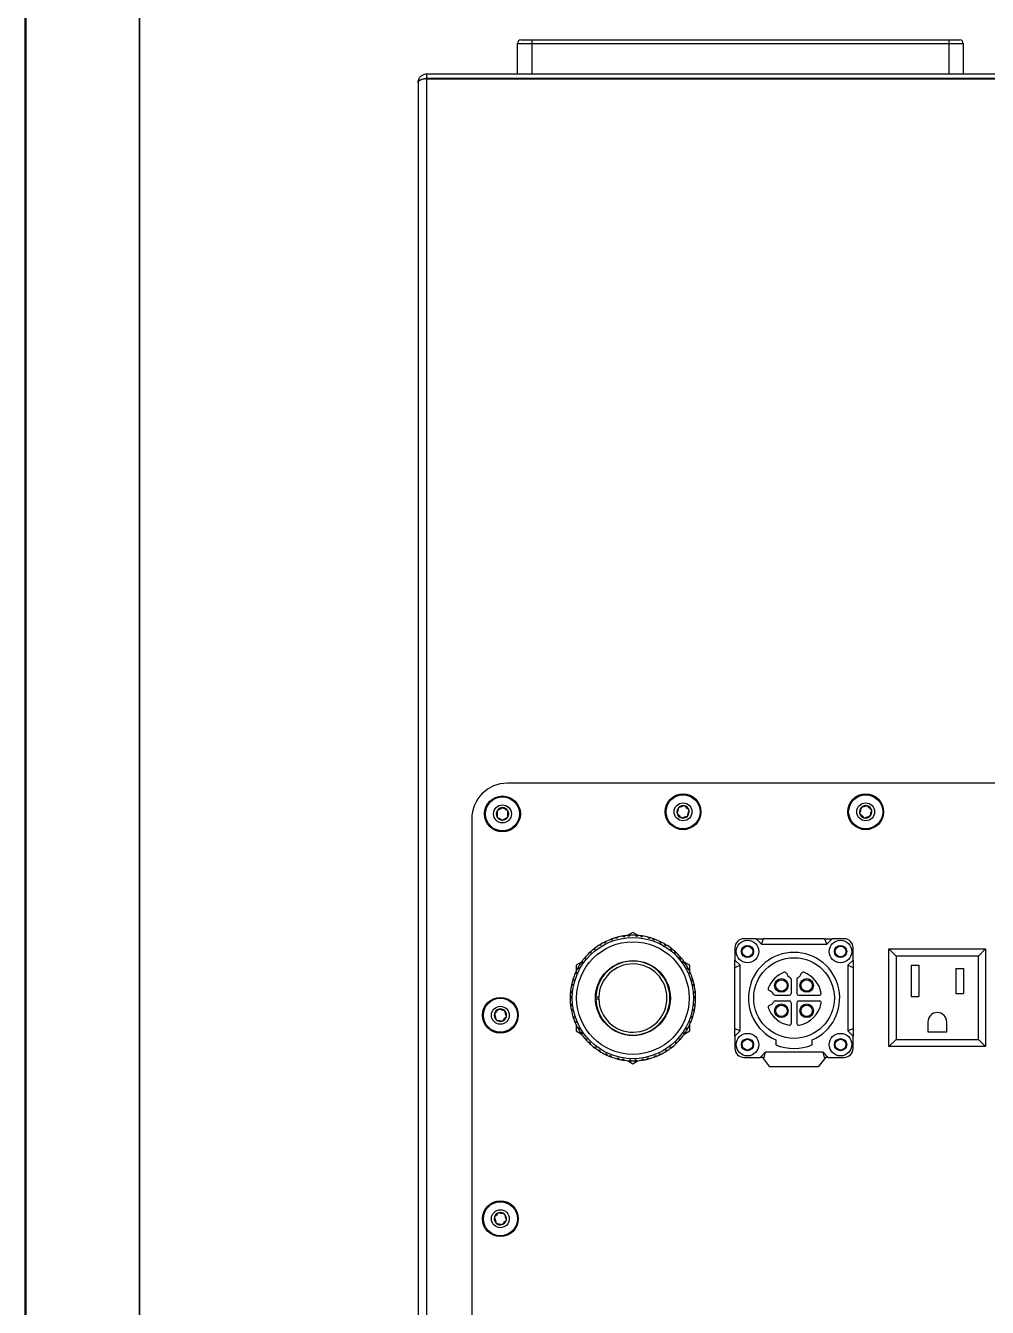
# Model space of a CAD drawing. Header units: millimetres. Extents: x 0 to 279, y 0 to 216.
# Drawn here: x 0 to 53.7, y 71.6 to 143.1 of the extents above; entities that cross this region are included whole.
import ezdxf

# ---------------------------------------------------------------- set-up
doc = ezdxf.new("R2010")
doc.units = ezdxf.units.MM
doc.layers.add('PAGE_BORDER', color=7, linetype='Continuous')

msp = doc.modelspace()

# ---------------------------------------------------------------- linework, layer by layer
at = {"color": 7, "linetype": 'Continuous', "lineweight": 50}
msp.add_line((0, 0), (0, 215.9), dxfattribs=at)
at = {"color": 7, "linetype": 'Continuous', "lineweight": 25}
for p, q in [((27.462, 142.138), (28.262, 142.138)), ((27.462, 140.438), (27.462, 142.138)), ((28.262, 142.338), (28.262, 142.138)), ((28.262, 142.338), (51.562, 142.338)), ((28.262, 142.138), (51.562, 142.138)), ((28.262, 142.138), (28.262, 140.438)), ((51.562, 142.338), (51.562, 142.138)), ((51.562, 142.138), (52.362, 142.138)), ((51.562, 142.138), (51.562, 140.438)), ((52.362, 142.138), (52.362, 140.438)), ((22.405, 140.205), (22.405, 140.438)), ((22.405, 140.438), (71.996, 140.438)), ((21.912, 139.946), (21.912, 39.331)), ((22.405, 140.205), (71.996, 140.205)), ((22.405, 39.108), (22.405, 140.169)), ((22.405, 140.169), (71.996, 140.169)), ((66.912, 100.838), (26.912, 100.838)), ((24.912, 98.838), (24.912, 42.838)), ((33.912, 92.504), (33.61, 92.33)), ((33.671, 92.284), (33.65, 92.334)), ((33.747, 92.289), (33.726, 92.339)), ((34.213, 92.33), (33.912, 92.504)), ((34.076, 92.289), (34.098, 92.339)), ((34.153, 92.284), (34.174, 92.334)), ((32.076, 91.764), (32.065, 91.817)), ((32.141, 91.804), (32.13, 91.857)), ((32.332, 91.91), (32.293, 91.947)), ((32.4, 91.944), (32.361, 91.982)), ((32.702, 92.074), (32.702, 92.128)), ((32.774, 92.1), (32.774, 92.154)), ((32.982, 92.165), (32.952, 92.209)), ((33.056, 92.185), (33.025, 92.23)), ((33.378, 92.251), (33.389, 92.304)), ((33.454, 92.262), (33.465, 92.315)), ((34.37, 92.262), (34.359, 92.315)), ((34.445, 92.251), (34.434, 92.304)), ((34.768, 92.185), (34.799, 92.23)), ((34.841, 92.165), (34.872, 92.209)), ((35.05, 92.1), (35.05, 92.154)), ((35.121, 92.074), (35.121, 92.128)), ((35.424, 91.944), (35.463, 91.982)), ((35.492, 91.91), (35.531, 91.947)), ((35.683, 91.804), (35.694, 91.857)), ((35.748, 91.764), (35.759, 91.817)), ((39.612, 91.648), (39.612, 90.963)), ((40.788, 92.148), (40.112, 92.148)), ((41.088, 91.848), (40.788, 92.148)), ((40.788, 92.148), (41.212, 92.148)), ((41.088, 91.848), (41.212, 92.148)), ((41.088, 91.848), (44.736, 91.848)), ((44.612, 92.148), (41.212, 92.148)), ((44.612, 92.148), (44.736, 91.848)), ((44.612, 92.148), (45.036, 92.148)), ((45.036, 92.148), (44.736, 91.848)), ((45.712, 92.148), (45.036, 92.148)), ((46.212, 90.963), (46.212, 91.648)), ((31.115, 90.865), (31.084, 90.91)), ((31.248, 91.038), (31.198, 91.057)), ((31.298, 91.096), (31.247, 91.115)), ((31.524, 91.335), (31.503, 91.385)), ((31.58, 91.387), (31.559, 91.436)), ((31.746, 91.529), (31.7, 91.558)), ((31.806, 91.576), (31.76, 91.605)), ((36.018, 91.576), (36.064, 91.605)), ((36.078, 91.529), (36.124, 91.558)), ((36.244, 91.387), (36.265, 91.436)), ((36.299, 91.335), (36.321, 91.385)), ((36.526, 91.096), (36.577, 91.115)), ((36.575, 91.038), (36.626, 91.057)), ((36.709, 90.865), (36.74, 90.91)), ((39.612, 90.963), (39.902, 90.673)), ((39.612, 90.552), (39.612, 90.963)), ((45.922, 90.673), (46.212, 90.963)), ((46.212, 90.963), (46.212, 90.552)), ((48.212, 91.578), (53.612, 91.578)), ((48.212, 91.578), (48.612, 91.178)), ((48.212, 86.128), (48.212, 91.578)), ((53.212, 91.178), (48.612, 91.178)), ((48.612, 91.178), (48.612, 86.528)), ((53.612, 91.578), (53.212, 91.178)), ((53.212, 86.528), (53.212, 91.178)), ((53.612, 91.578), (53.612, 86.128)), ((30.733, 90.191), (30.694, 90.228)), ((30.764, 90.261), (30.725, 90.298)), ((31.042, 90.848), (30.737, 90.671)), ((30.737, 90.671), (30.737, 90.323)), ((30.86, 90.457), (30.807, 90.465)), ((30.897, 90.524), (30.843, 90.532)), ((31.071, 90.803), (31.04, 90.848)), ((36.753, 90.803), (36.784, 90.848)), ((37.087, 90.671), (36.781, 90.848)), ((36.927, 90.524), (36.981, 90.532)), ((36.964, 90.457), (37.017, 90.465)), ((37.06, 90.261), (37.099, 90.298)), ((37.087, 90.323), (37.087, 90.671)), ((37.09, 90.191), (37.13, 90.228)), ((39.612, 90.552), (39.902, 90.673)), ((39.612, 87.124), (39.612, 90.552)), ((39.902, 87.004), (39.902, 90.673)), ((45.922, 90.673), (45.922, 87.004)), ((45.922, 90.673), (46.212, 90.552)), ((46.212, 90.552), (46.212, 87.124)), ((49.455, 90.668), (49.875, 90.668)), ((49.455, 90.668), (49.455, 88.928)), ((49.875, 90.668), (49.875, 88.928)), ((51.949, 90.498), (52.369, 90.498)), ((51.949, 90.498), (51.949, 89.098)), ((52.369, 90.498), (52.369, 89.098)), ((30.526, 89.523), (30.48, 89.552)), ((30.542, 89.598), (30.496, 89.627)), ((30.597, 89.809), (30.543, 89.807)), ((30.619, 89.882), (30.565, 89.88)), ((37.205, 89.882), (37.259, 89.88)), ((37.227, 89.809), (37.281, 89.807)), ((37.282, 89.598), (37.327, 89.627)), ((37.298, 89.523), (37.344, 89.552)), ((42.752, 89.894), (42.752, 89.098)), ((43.072, 89.894), (43.072, 89.098)), ((30.457, 88.828), (30.407, 88.847)), ((30.458, 88.904), (30.408, 88.923)), ((30.469, 89.122), (30.417, 89.109)), ((30.476, 89.198), (30.424, 89.185)), ((32.008, 88.889), (31.845, 88.889)), ((31.845, 88.788), (32.008, 88.788)), ((37.347, 89.198), (37.4, 89.185)), ((37.355, 89.122), (37.407, 89.109)), ((37.366, 88.904), (37.416, 88.923)), ((37.366, 88.828), (37.417, 88.847)), ((41.856, 88.998), (42.652, 88.998)), ((43.172, 88.998), (44.328, 88.998)), ((49.455, 88.928), (49.875, 88.928)), ((51.949, 89.098), (52.369, 89.098)), ((30.474, 88.499), (30.425, 88.475)), ((30.482, 88.423), (30.434, 88.4)), ((30.515, 88.208), (30.462, 88.216)), ((30.53, 88.133), (30.477, 88.141)), ((37.293, 88.133), (37.347, 88.141)), ((37.308, 88.208), (37.361, 88.216)), ((37.341, 88.423), (37.389, 88.4)), ((37.35, 88.499), (37.398, 88.475)), ((41.856, 88.678), (42.652, 88.678)), ((42.752, 88.578), (42.752, 87.422)), ((43.072, 88.578), (43.072, 87.422)), ((43.172, 88.678), (44.328, 88.678)), ((30.613, 87.814), (30.57, 87.781)), ((30.636, 87.741), (30.594, 87.709)), ((30.712, 87.537), (30.658, 87.534)), ((30.742, 87.466), (30.687, 87.464)), ((30.737, 87.358), (30.737, 87.005)), ((37.082, 87.466), (37.136, 87.464)), ((37.087, 87.005), (37.087, 87.358)), ((37.112, 87.537), (37.165, 87.534)), ((37.187, 87.741), (37.23, 87.709)), ((37.211, 87.814), (37.254, 87.781)), ((50.382, 87.498), (50.382, 86.948)), ((51.442, 86.948), (51.442, 87.498)), ((30.737, 87.005), (31.043, 86.829)), ((30.886, 87.171), (30.851, 87.13)), ((30.924, 87.105), (30.889, 87.064)), ((31.039, 86.919), (30.987, 86.906)), ((31.083, 86.856), (31.03, 86.843)), ((36.741, 86.856), (36.794, 86.843)), ((36.781, 86.829), (37.087, 87.005)), ((36.784, 86.919), (36.836, 86.906)), ((36.9, 87.105), (36.935, 87.064)), ((36.937, 87.171), (36.973, 87.13)), ((39.902, 87.004), (39.612, 87.124)), ((39.612, 86.714), (39.612, 87.124)), ((39.902, 87.004), (39.612, 86.714)), ((39.612, 86.714), (39.612, 86.028)), ((46.212, 87.124), (45.922, 87.004)), ((46.212, 86.714), (45.922, 87.004)), ((46.212, 87.124), (46.212, 86.714)), ((46.212, 86.028), (46.212, 86.714)), ((50.382, 86.948), (51.442, 86.948)), ((31.284, 86.596), (31.258, 86.549)), ((31.334, 86.539), (31.308, 86.492)), ((31.485, 86.38), (31.436, 86.357)), ((31.539, 86.327), (31.491, 86.304)), ((31.789, 86.113), (31.773, 86.061)), ((31.85, 86.067), (31.834, 86.015)), ((32.029, 85.942), (31.986, 85.909)), ((32.093, 85.901), (32.051, 85.868)), ((35.73, 85.901), (35.773, 85.868)), ((35.795, 85.942), (35.837, 85.909)), ((35.974, 86.067), (35.99, 86.015)), ((36.035, 86.113), (36.051, 86.061)), ((36.284, 86.327), (36.333, 86.304)), ((36.339, 86.38), (36.387, 86.357)), ((36.489, 86.539), (36.516, 86.492)), ((36.54, 86.596), (36.566, 86.549)), ((41.892, 86.501), (41.892, 86.22)), ((43.932, 86.22), (43.932, 86.501)), ((48.612, 86.528), (48.212, 86.128)), ((53.612, 86.128), (48.212, 86.128)), ((48.612, 86.528), (53.212, 86.528)), ((53.212, 86.528), (53.612, 86.128)), ((32.381, 85.742), (32.376, 85.688)), ((32.45, 85.708), (32.445, 85.655)), ((32.65, 85.622), (32.615, 85.582)), ((32.722, 85.595), (32.687, 85.554)), ((33.036, 85.497), (33.041, 85.443)), ((33.11, 85.478), (33.115, 85.425)), ((33.324, 85.434), (33.298, 85.387)), ((33.399, 85.422), (33.373, 85.375)), ((33.607, 85.348), (33.912, 85.172)), ((33.726, 85.389), (33.743, 85.337)), ((33.803, 85.386), (33.819, 85.334)), ((33.912, 85.172), (34.216, 85.348)), ((34.021, 85.386), (34.005, 85.334)), ((34.097, 85.389), (34.081, 85.337)), ((34.425, 85.422), (34.451, 85.375)), ((34.5, 85.434), (34.526, 85.387)), ((34.714, 85.478), (34.708, 85.425)), ((34.788, 85.497), (34.782, 85.443)), ((35.102, 85.595), (35.137, 85.554)), ((35.173, 85.622), (35.208, 85.582)), ((35.374, 85.708), (35.379, 85.655)), ((35.442, 85.742), (35.448, 85.688)), ((40.112, 85.528), (41.012, 85.528)), ((41.312, 85.828), (41.012, 85.528)), ((41.162, 85.528), (41.012, 85.528)), ((41.219, 85.453), (41.162, 85.528)), ((41.219, 85.453), (41.312, 85.828)), ((41.562, 84.996), (41.219, 85.453)), ((41.312, 85.828), (44.512, 85.828)), ((44.605, 85.453), (44.262, 84.996)), ((44.512, 85.828), (44.812, 85.528)), ((44.512, 85.828), (44.605, 85.453)), ((44.662, 85.528), (44.605, 85.453)), ((44.812, 85.528), (44.662, 85.528)), ((44.812, 85.528), (45.712, 85.528)), ((44.262, 84.996), (41.562, 84.996))]:
    msp.add_line(p, q, dxfattribs=at)
at = {"color": 7, "linetype": 'Continuous', "lineweight": 25, "flags": 128}
msp.add_lwpolyline([(32.008, 88.788), (32.007, 88.838), (32.008, 88.889)], dxfattribs=at)
at = {"color": 7, "linetype": 'Continuous', "lineweight": 25}
for centre, radius in [((36.712, 99.238), 1), ((46.912, 99.238), 1), ((26.629, 99.121), 1), ((26.629, 99.121), 0.95), ((26.629, 99.121), 0.5), ((36.712, 99.238), 0.95), ((36.712, 99.238), 0.5), ((46.912, 99.238), 0.95), ((46.912, 99.238), 0.5), ((33.912, 88.838), 3.384), ((33.912, 88.838), 3.142), ((40.312, 91.438), 0.63), ((40.312, 91.438), 0.34), ((40.312, 91.438), 0.3), ((45.512, 91.438), 0.63), ((45.512, 91.438), 0.34), ((45.512, 91.438), 0.3), ((33.912, 88.838), 2.093), ((42.912, 88.838), 2.25), ((42.205, 89.545), 0.38), ((42.205, 89.545), 0.32), ((43.619, 89.545), 0.38), ((43.619, 89.545), 0.32), ((26.512, 87.878), 1), ((26.512, 87.878), 0.95), ((26.512, 87.878), 0.5), ((42.205, 88.131), 0.38), ((42.205, 88.131), 0.32), ((43.619, 88.131), 0.38), ((43.619, 88.131), 0.32), ((40.312, 86.238), 0.63), ((45.512, 86.238), 0.63), ((40.312, 86.238), 0.34), ((40.312, 86.238), 0.3), ((45.512, 86.238), 0.34), ((45.512, 86.238), 0.3), ((26.512, 76.518), 1), ((26.512, 76.518), 0.95), ((26.512, 76.518), 0.5)]:
    msp.add_circle(centre, radius, dxfattribs=at)
for centre, radius, start, end in [((27.662, 142.138), 0.2, 90, 180), ((52.162, 142.138), 0.2, 360, 90), ((26.912, 98.838), 2, 90, 180), ((36.712, 99.238), 0.346, 134.56145, 194.56145), ((36.712, 99.238), 0.346, 74.56145, 134.56145), ((36.712, 99.238), 0.346, 14.56145, 74.56145), ((46.912, 99.238), 0.346, 133.21918, 193.21918), ((46.912, 99.238), 0.346, 73.21918, 133.21918), ((46.912, 99.238), 0.346, 13.21918, 73.21918), ((26.629, 99.121), 0.346, 150, 210), ((26.629, 99.121), 0.346, 90, 150), ((26.629, 99.121), 0.346, 210, 270), ((26.629, 99.121), 0.346, 30, 90), ((26.629, 99.121), 0.346, 270, 330), ((26.629, 99.121), 0.346, 330, 30), ((36.712, 99.238), 0.346, 194.56145, 254.56145), ((36.712, 99.238), 0.346, 254.56145, 314.56145), ((36.712, 99.238), 0.346, 314.56145, 14.56145), ((46.912, 99.238), 0.346, 193.21918, 253.21918), ((46.912, 99.238), 0.346, 253.21918, 313.21918), ((46.912, 99.238), 0.346, 313.21918, 13.21918), ((33.912, 88.838), 3.505, 94.2863, 97.32661), ((33.912, 88.838), 3.505, 93.04001, 94.31995), ((33.912, 88.838), 3.505, 86.95999, 93.04001), ((33.912, 88.838), 3.505, 85.68005, 86.95999), ((33.912, 88.838), 3.505, 82.67339, 85.7137), ((33.912, 88.838), 3.505, 121.7987, 127.87872), ((33.912, 88.838), 3.505, 120.51876, 121.7987), ((33.912, 88.838), 3.454, 120.84179, 122.10879), ((33.912, 88.838), 3.505, 117.5121, 120.55241), ((33.912, 88.838), 3.505, 116.26581, 117.54576), ((33.912, 88.838), 3.454, 115.95573, 117.22272), ((33.912, 88.838), 3.505, 110.1858, 116.26581), ((33.912, 88.838), 3.505, 108.90586, 110.1858), ((33.912, 88.838), 3.454, 109.22889, 110.49588), ((33.912, 88.838), 3.505, 105.8992, 108.93951), ((33.912, 88.838), 3.505, 104.65291, 105.93285), ((33.912, 88.838), 3.454, 104.34283, 105.60982), ((33.912, 88.838), 3.505, 98.57289, 104.65291), ((33.912, 88.838), 3.454, 97.61599, 98.88298), ((33.912, 88.838), 3.505, 97.29295, 98.57289), ((33.912, 88.838), 3.454, 92.72992, 93.99692), ((33.912, 88.838), 3.454, 86.00308, 87.27008), ((33.912, 88.838), 3.505, 81.42711, 82.70705), ((33.912, 88.838), 3.454, 81.11702, 82.38401), ((33.912, 88.838), 3.505, 75.34709, 81.42711), ((33.912, 88.838), 3.454, 74.39018, 75.65717), ((33.912, 88.838), 3.505, 74.06715, 75.34709), ((33.912, 88.838), 3.505, 71.06049, 74.1008), ((33.912, 88.838), 3.505, 69.8142, 71.09414), ((33.912, 88.838), 3.454, 69.50412, 70.77111), ((33.912, 88.838), 3.505, 63.73419, 69.8142), ((33.912, 88.838), 3.454, 62.77728, 64.04427), ((33.912, 88.838), 3.505, 62.45424, 63.73419), ((33.912, 88.838), 3.505, 59.44759, 62.4879), ((33.912, 88.838), 3.454, 57.89121, 59.15821), ((33.912, 88.838), 3.505, 58.2013, 59.48124), ((33.912, 88.838), 3.505, 52.12128, 58.2013), ((40.112, 91.648), 0.5, 90, 180), ((45.712, 91.648), 0.5, 0, 90), ((33.912, 88.838), 3.505, 143.74457, 145.02451), ((33.912, 88.838), 3.505, 140.73791, 143.77822), ((33.912, 88.838), 3.505, 139.49162, 140.77156), ((33.912, 88.838), 3.505, 133.4116, 139.49162), ((33.912, 88.838), 3.454, 139.18154, 140.44853), ((33.912, 88.838), 3.505, 132.13166, 133.4116), ((33.912, 88.838), 3.454, 132.4547, 133.72169), ((33.912, 88.838), 3.505, 129.12501, 132.16531), ((33.912, 88.838), 3.505, 127.87872, 129.15866), ((33.912, 88.838), 3.454, 127.56863, 128.83563), ((33.912, 88.838), 2.068, 181.4079, 178.5921), ((33.912, 88.838), 3.454, 51.16437, 52.43137), ((33.912, 88.838), 3.505, 50.84134, 52.12128), ((33.912, 88.838), 3.505, 47.83469, 50.87499), ((33.912, 88.838), 3.454, 46.27831, 47.5453), ((33.912, 88.838), 3.505, 46.5884, 47.86834), ((33.912, 88.838), 3.505, 40.50838, 46.5884), ((33.912, 88.838), 3.454, 39.55147, 40.81846), ((33.912, 88.838), 3.505, 39.22844, 40.50838), ((33.912, 88.838), 3.505, 36.22178, 39.26209), ((33.912, 88.838), 3.505, 34.97549, 36.25543), ((42.912, 88.838), 2.55, 293.57818, 246.42182), ((33.912, 88.838), 3.505, 156.63741, 162.71743), ((33.912, 88.838), 3.505, 155.35747, 156.63741), ((33.912, 88.838), 3.505, 152.35081, 155.39112), ((33.912, 88.838), 3.454, 155.6805, 156.94749), ((33.912, 88.838), 3.505, 151.10452, 152.38446), ((33.912, 88.838), 3.505, 145.02451, 151.10452), ((33.912, 88.838), 3.454, 150.79444, 152.06143), ((33.912, 88.838), 3.454, 144.0676, 145.33459), ((33.912, 88.838), 1.905, 181.52807, 178.47193), ((33.912, 88.838), 3.454, 34.66541, 35.9324), ((33.912, 88.838), 3.505, 28.89548, 34.97549), ((33.912, 88.838), 3.454, 27.93857, 29.20556), ((33.912, 88.838), 3.505, 27.61554, 28.89548), ((33.912, 88.838), 3.505, 24.60888, 27.64919), ((33.912, 88.838), 3.454, 23.05251, 24.3195), ((33.912, 88.838), 3.505, 23.36259, 24.64253), ((33.912, 88.838), 3.505, 17.28257, 23.36259), ((42.912, 88.838), 1.54, 110.92474, 159.07526), ((42.398, 90.183), 0.1, 20.76197, 110.92474), ((42.912, 90.378), 0.45, 200.76197, 241.78852), ((42.912, 90.378), 0.45, 298.21148, 339.23803), ((43.426, 90.183), 0.1, 69.07526, 159.23803), ((42.912, 88.838), 1.54, 10.40212, 69.07526), ((33.912, 88.838), 3.505, 168.25031, 174.33033), ((33.912, 88.838), 3.505, 166.97037, 168.25031), ((33.912, 88.838), 3.505, 163.96372, 167.00402), ((33.912, 88.838), 3.454, 167.29341, 168.5604), ((33.912, 88.838), 3.505, 162.71743, 163.99737), ((33.912, 88.838), 3.454, 162.40734, 163.67433), ((33.912, 88.838), 3.454, 16.32567, 17.59266), ((33.912, 88.838), 3.505, 16.00263, 17.28257), ((33.912, 88.838), 3.505, 12.99598, 16.03628), ((33.912, 88.838), 3.454, 11.4396, 12.70659), ((33.912, 88.838), 3.505, 11.74969, 13.02963), ((33.912, 88.838), 3.505, 5.66967, 11.74969), ((42.652, 89.894), 0.1, 0, 61.78852), ((43.172, 89.894), 0.1, 118.21148, 180), ((33.912, 88.838), 3.505, 178.58328, 179.86322), ((33.912, 88.838), 3.505, 179.86322, 185.94323), ((33.912, 88.838), 3.505, 175.57662, 178.61693), ((33.912, 88.838), 3.505, 174.33033, 175.61027), ((33.912, 88.838), 3.454, 178.90631, 180.1733), ((33.912, 88.838), 3.454, 174.02025, 175.28724), ((33.912, 88.838), 3.454, 4.71276, 5.97975), ((33.912, 88.838), 3.454, 359.8267, 1.09369), ((33.912, 88.838), 3.505, 354.05677, 0.13678), ((33.912, 88.838), 3.505, 4.38973, 5.66967), ((33.912, 88.838), 3.505, 1.38307, 4.42338), ((33.912, 88.838), 3.505, 0.13678, 1.41672), ((41.567, 89.353), 0.1, 159.07526, 249.23803), ((41.372, 88.838), 0.45, 28.21148, 69.23803), ((41.856, 89.098), 0.1, 208.21148, 270), ((42.652, 89.098), 0.1, 270, 0), ((43.172, 89.098), 0.1, 180, 270), ((44.328, 89.098), 0.1, 270, 10.40212), ((26.512, 87.878), 0.346, 105.43855, 165.43855), ((26.512, 87.878), 0.346, 45.43855, 105.43855), ((26.512, 87.878), 0.346, 345.43855, 45.43855), ((33.912, 88.838), 3.505, 185.94323, 187.22317), ((33.912, 88.838), 3.505, 187.18952, 190.22983), ((33.912, 88.838), 3.505, 190.19618, 191.47612), ((33.912, 88.838), 3.454, 185.63315, 186.90014), ((33.912, 88.838), 3.505, 191.47612, 197.55614), ((33.912, 88.838), 3.454, 190.51921, 191.7862), ((33.912, 88.838), 3.505, 342.44386, 348.52388), ((33.912, 88.838), 3.454, 348.2138, 349.48079), ((33.912, 88.838), 3.454, 353.09986, 354.36685), ((33.912, 88.838), 3.505, 348.52388, 349.80382), ((33.912, 88.838), 3.505, 349.77017, 352.81048), ((33.912, 88.838), 3.505, 352.77683, 354.05677), ((41.567, 88.324), 0.1, 110.76197, 200.92474), ((42.912, 88.838), 1.54, 200.92474, 259.59788), ((41.372, 88.838), 0.45, 290.76197, 331.78852), ((41.856, 88.578), 0.1, 90, 151.78852), ((42.652, 88.578), 0.1, 0, 90), ((43.172, 88.578), 0.1, 90, 180), ((42.912, 88.838), 1.54, 280.40212, 349.59788), ((44.328, 88.578), 0.1, 349.59788, 90), ((26.512, 87.878), 0.346, 165.43855, 225.43855), ((26.512, 87.878), 0.346, 225.43855, 285.43855), ((26.512, 87.878), 0.346, 285.43855, 345.43855), ((33.912, 88.838), 3.505, 197.55614, 198.83608), ((33.912, 88.838), 3.505, 198.80243, 201.84273), ((33.912, 88.838), 3.454, 197.24605, 198.51304), ((33.912, 88.838), 3.505, 201.80908, 203.08902), ((33.912, 88.838), 3.505, 203.08902, 209.16904), ((33.912, 88.838), 3.454, 202.13212, 203.39911), ((33.912, 88.838), 3.505, 330.83096, 336.91098), ((33.912, 88.838), 3.454, 336.60089, 337.86788), ((33.912, 88.838), 3.505, 336.91098, 338.19092), ((33.912, 88.838), 3.505, 338.15727, 341.19757), ((33.912, 88.838), 3.454, 341.48696, 342.75395), ((33.912, 88.838), 3.505, 341.16392, 342.44386), ((42.652, 87.422), 0.1, 259.59788, 0), ((43.172, 87.422), 0.1, 180, 280.40212), ((50.912, 87.498), 0.53, 0, 180), ((33.912, 88.838), 3.505, 209.16904, 210.44898), ((33.912, 88.838), 3.454, 208.85896, 210.12595), ((33.912, 88.838), 3.505, 210.41533, 213.45564), ((33.912, 88.838), 3.505, 213.42199, 214.70193), ((33.912, 88.838), 3.505, 214.70193, 220.78194), ((33.912, 88.838), 3.454, 213.74502, 215.01201), ((33.912, 88.838), 3.505, 319.21806, 325.29807), ((33.912, 88.838), 3.454, 324.98799, 326.25498), ((33.912, 88.838), 3.505, 325.29807, 326.57801), ((33.912, 88.838), 3.505, 326.54436, 329.58467), ((33.912, 88.838), 3.454, 329.87405, 331.14104), ((33.912, 88.838), 3.505, 329.55102, 330.83096), ((33.912, 88.838), 3.505, 220.78194, 222.06188), ((33.912, 88.838), 3.454, 220.47186, 221.73885), ((33.912, 88.838), 3.505, 222.02823, 225.06854), ((33.912, 88.838), 3.505, 225.03489, 226.31483), ((33.912, 88.838), 3.454, 225.35792, 226.62491), ((33.912, 88.838), 3.505, 226.31483, 232.39485), ((33.912, 88.838), 3.505, 232.39485, 233.67479), ((33.912, 88.838), 3.454, 232.08476, 233.35175), ((33.912, 88.838), 3.505, 233.64114, 236.68144), ((33.912, 88.838), 3.505, 236.64779, 237.92773), ((33.912, 88.838), 3.454, 236.97083, 238.23782), ((33.912, 88.838), 3.454, 301.76218, 303.02917), ((33.912, 88.838), 3.505, 302.07227, 303.35221), ((33.912, 88.838), 3.505, 303.31856, 306.35886), ((33.912, 88.838), 3.454, 306.64825, 307.91524), ((33.912, 88.838), 3.505, 306.32521, 307.60515), ((33.912, 88.838), 3.505, 307.60515, 313.68517), ((33.912, 88.838), 3.454, 313.37509, 314.64208), ((33.912, 88.838), 3.505, 313.68517, 314.96511), ((33.912, 88.838), 3.505, 314.93146, 317.97177), ((33.912, 88.838), 3.454, 318.26115, 319.52814), ((33.912, 88.838), 3.505, 317.93812, 319.21806), ((40.112, 86.028), 0.5, 180, 270), ((42.912, 88.838), 2.81, 248.71611, 291.28389), ((45.712, 86.028), 0.5, 270, 0), ((33.912, 88.838), 3.505, 237.92773, 244.00775), ((33.912, 88.838), 3.505, 244.00775, 245.28769), ((33.912, 88.838), 3.454, 243.69767, 244.96466), ((33.912, 88.838), 3.505, 245.25404, 248.29435), ((33.912, 88.838), 3.505, 248.2607, 249.54064), ((33.912, 88.838), 3.454, 248.58373, 249.85072), ((33.912, 88.838), 3.505, 249.54064, 255.62065), ((33.912, 88.838), 3.454, 255.31057, 256.57756), ((33.912, 88.838), 3.505, 255.62065, 256.90059), ((33.912, 88.838), 3.505, 256.86694, 259.90725), ((33.912, 88.838), 3.505, 259.8736, 261.15354), ((33.912, 88.838), 3.454, 260.19663, 261.46362), ((33.912, 88.838), 3.505, 261.15354, 267.23356), ((33.912, 88.838), 3.454, 266.92347, 268.19046), ((33.912, 88.838), 3.505, 267.23356, 268.5135), ((33.912, 88.838), 3.505, 268.47985, 271.52015), ((33.912, 88.838), 3.505, 271.4865, 272.76644), ((33.912, 88.838), 3.454, 271.80954, 273.07653), ((33.912, 88.838), 3.505, 272.76644, 278.84646), ((33.912, 88.838), 3.454, 278.53638, 279.80337), ((33.912, 88.838), 3.505, 278.84646, 280.1264), ((33.912, 88.838), 3.505, 280.09275, 283.13306), ((33.912, 88.838), 3.505, 283.09941, 284.37935), ((33.912, 88.838), 3.454, 283.42244, 284.68943), ((33.912, 88.838), 3.505, 284.37935, 290.45936), ((33.912, 88.838), 3.454, 290.14928, 291.41627), ((33.912, 88.838), 3.505, 290.45936, 291.7393), ((33.912, 88.838), 3.505, 291.70565, 294.74596), ((33.912, 88.838), 3.454, 295.03534, 296.30233), ((33.912, 88.838), 3.505, 294.71231, 295.99225), ((33.912, 88.838), 3.505, 295.99225, 302.07227), ((26.512, 76.518), 0.346, 166.78082, 226.78082), ((26.512, 76.518), 0.346, 106.78082, 166.78082), ((26.512, 76.518), 0.346, 46.78082, 106.78082), ((26.512, 76.518), 0.346, 346.78082, 46.78082), ((26.512, 76.518), 0.346, 226.78082, 286.78082), ((26.512, 76.518), 0.346, 286.78082, 346.78082)]:
    msp.add_arc(centre, radius, start, end, dxfattribs=at)
for points, knots in [([(27.662, 142.338), (27.67, 142.338), (27.682, 142.338), (27.757, 142.338), (27.835, 142.338), (27.93, 142.338), (28.07, 142.338), (28.186, 142.338), (28.262, 142.338)], [0, 0, 0, 0, 0.239443, 0.369664, 0.5, 0.630221, 0.760557, 1, 1, 1, 1]), ([(51.562, 142.338), (51.637, 142.338), (51.754, 142.338), (51.894, 142.338), (51.989, 142.338), (52.067, 142.338), (52.141, 142.338), (52.154, 142.338), (52.162, 142.338)], [0, 0, 0, 0, 0.239443, 0.369664, 0.5, 0.630221, 0.760557, 1, 1, 1, 1]), ([(21.912, 139.946), (21.919, 140.011), (21.934, 140.136), (22.041, 140.294), (22.187, 140.399), (22.318, 140.436), (22.389, 140.438), (22.405, 140.438)], [0, 0, 0, 0, 0.263672, 0.507681, 0.735806, 0.942445, 1, 1, 1, 1]), ([(22.405, 140.169), (22.398, 140.169), (22.379, 140.169), (22.354, 140.168), (22.319, 140.165), (22.279, 140.162), (22.231, 140.155), (22.182, 140.145), (22.143, 140.135), (22.111, 140.125), (22.086, 140.116), (22.06, 140.105), (22.034, 140.093), (22.01, 140.079), (21.987, 140.065), (21.967, 140.049), (21.95, 140.032), (21.935, 140.015), (21.924, 139.996), (21.917, 139.979), (21.913, 139.962), (21.912, 139.951), (21.912, 139.946)], [0, 0, 0, 0, 0.023333, 0.070124, 0.093593, 0.155818, 0.219458, 0.283035, 0.354153, 0.389933, 0.432195, 0.474653, 0.52539, 0.576502, 0.628081, 0.680032, 0.735244, 0.790874, 0.847026, 0.903597, 0.951693, 1, 1, 1, 1]), ([(22.262, 140.159), (22.268, 140.164), (22.291, 140.183), (22.333, 140.196), (22.375, 140.204), (22.395, 140.204), (22.405, 140.205)], [0, 0, 0, 0, 0.167106, 0.633671, 0.814901, 1, 1, 1, 1]), ([(36.469, 99.485), (36.456, 99.437), (36.433, 99.356), (36.4, 99.237), (36.384, 99.177), (36.377, 99.151)], [0, 0, 0, 0, 0.439117, 0.751367, 1, 1, 1, 1]), ([(36.804, 99.572), (36.756, 99.56), (36.674, 99.538), (36.555, 99.507), (36.495, 99.492), (36.469, 99.485)], [0, 0, 0, 0, 0.4391165, 0.7513669, 1, 1, 1, 1]), ([(37.047, 99.325), (37.035, 99.337), (36.998, 99.376), (36.928, 99.446), (36.857, 99.519), (36.818, 99.558), (36.804, 99.572)], [0, 0, 0, 0, 0.156025, 0.493707, 0.819058, 1, 1, 1, 1]), ([(46.675, 99.491), (46.66, 99.443), (46.636, 99.362), (46.6, 99.244), (46.582, 99.185), (46.575, 99.159)], [0, 0, 0, 0, 0.4391165, 0.7513669, 1, 1, 1, 1]), ([(47.012, 99.57), (46.964, 99.559), (46.881, 99.539), (46.761, 99.511), (46.701, 99.497), (46.675, 99.491)], [0, 0, 0, 0, 0.439117, 0.751367, 1, 1, 1, 1]), ([(47.249, 99.318), (47.237, 99.33), (47.201, 99.369), (47.133, 99.441), (47.063, 99.515), (47.025, 99.556), (47.012, 99.57)], [0, 0, 0, 0, 0.1560255, 0.4937074, 0.8190578, 1, 1, 1, 1]), ([(26.629, 99.468), (26.586, 99.443), (26.513, 99.4), (26.406, 99.339), (26.353, 99.308), (26.329, 99.294)], [0, 0, 0, 0, 0.439117, 0.751367, 1, 1, 1, 1]), ([(26.329, 99.294), (26.329, 99.275), (26.329, 99.219), (26.329, 99.117), (26.329, 99.019), (26.329, 98.965), (26.329, 98.948)], [0, 0, 0, 0, 0.180942, 0.506293, 0.843975, 1, 1, 1, 1]), ([(26.329, 98.948), (26.372, 98.923), (26.445, 98.881), (26.552, 98.819), (26.605, 98.788), (26.629, 98.775)], [0, 0, 0, 0, 0.439117, 0.751367, 1, 1, 1, 1]), ([(26.929, 99.294), (26.886, 99.319), (26.813, 99.362), (26.706, 99.423), (26.653, 99.454), (26.629, 99.468)], [0, 0, 0, 0, 0.439117, 0.751367, 1, 1, 1, 1]), ([(26.629, 98.775), (26.672, 98.8), (26.745, 98.842), (26.852, 98.904), (26.905, 98.934), (26.929, 98.948)], [0, 0, 0, 0, 0.439117, 0.751367, 1, 1, 1, 1]), ([(26.929, 98.948), (26.929, 98.965), (26.929, 99.019), (26.929, 99.117), (26.929, 99.219), (26.929, 99.275), (26.929, 99.294)], [0, 0, 0, 0, 0.156025, 0.493707, 0.819058, 1, 1, 1, 1]), ([(36.377, 99.151), (36.39, 99.137), (36.429, 99.098), (36.501, 99.025), (36.57, 98.955), (36.608, 98.916), (36.62, 98.904)], [0, 0, 0, 0, 0.180942, 0.506293, 0.843975, 1, 1, 1, 1]), ([(36.62, 98.904), (36.668, 98.917), (36.75, 98.938), (36.869, 98.969), (36.929, 98.985), (36.955, 98.991)], [0, 0, 0, 0, 0.439117, 0.751367, 1, 1, 1, 1]), ([(36.955, 98.991), (36.968, 99.039), (36.991, 99.121), (37.024, 99.24), (37.04, 99.299), (37.047, 99.325)], [0, 0, 0, 0, 0.439117, 0.751367, 1, 1, 1, 1]), ([(46.575, 99.159), (46.588, 99.145), (46.626, 99.104), (46.696, 99.03), (46.763, 98.958), (46.8, 98.919), (46.812, 98.907)], [0, 0, 0, 0, 0.1809422, 0.5062926, 0.8439745, 1, 1, 1, 1]), ([(46.812, 98.907), (46.86, 98.918), (46.943, 98.937), (47.063, 98.966), (47.123, 98.98), (47.149, 98.986)], [0, 0, 0, 0, 0.439117, 0.751367, 1, 1, 1, 1]), ([(47.149, 98.986), (47.163, 99.033), (47.188, 99.115), (47.223, 99.233), (47.241, 99.291), (47.249, 99.318)], [0, 0, 0, 0, 0.439117, 0.751367, 1, 1, 1, 1]), ([(26.42, 88.212), (26.406, 88.198), (26.367, 88.159), (26.295, 88.086), (26.226, 88.016), (26.188, 87.977), (26.177, 87.965)], [0, 0, 0, 0, 0.1809422, 0.5062926, 0.8439745, 1, 1, 1, 1]), ([(26.755, 88.125), (26.707, 88.138), (26.625, 88.159), (26.505, 88.19), (26.446, 88.205), (26.42, 88.212)], [0, 0, 0, 0, 0.4391165, 0.7513669, 1, 1, 1, 1]), ([(26.847, 87.791), (26.834, 87.839), (26.811, 87.921), (26.778, 88.04), (26.762, 88.099), (26.755, 88.125)], [0, 0, 0, 0, 0.4391165, 0.7513669, 1, 1, 1, 1]), ([(26.177, 87.965), (26.19, 87.918), (26.212, 87.836), (26.245, 87.717), (26.262, 87.658), (26.269, 87.631)], [0, 0, 0, 0, 0.439117, 0.751367, 1, 1, 1, 1]), ([(26.269, 87.631), (26.317, 87.619), (26.399, 87.598), (26.518, 87.567), (26.578, 87.551), (26.604, 87.544)], [0, 0, 0, 0, 0.439117, 0.751367, 1, 1, 1, 1]), ([(26.604, 87.544), (26.616, 87.556), (26.654, 87.595), (26.723, 87.665), (26.795, 87.738), (26.833, 87.777), (26.847, 87.791)], [0, 0, 0, 0, 0.1560255, 0.4937074, 0.8190578, 1, 1, 1, 1]), ([(26.412, 76.85), (26.398, 76.836), (26.36, 76.795), (26.291, 76.721), (26.223, 76.649), (26.186, 76.61), (26.175, 76.598)], [0, 0, 0, 0, 0.180942, 0.506293, 0.843975, 1, 1, 1, 1]), ([(26.175, 76.598), (26.189, 76.55), (26.213, 76.469), (26.249, 76.351), (26.267, 76.292), (26.275, 76.266)], [0, 0, 0, 0, 0.439117, 0.751367, 1, 1, 1, 1]), ([(26.749, 76.771), (26.701, 76.782), (26.618, 76.801), (26.498, 76.83), (26.438, 76.844), (26.412, 76.85)], [0, 0, 0, 0, 0.439117, 0.751367, 1, 1, 1, 1]), ([(26.849, 76.439), (26.835, 76.487), (26.81, 76.568), (26.775, 76.686), (26.757, 76.745), (26.749, 76.771)], [0, 0, 0, 0, 0.439117, 0.751367, 1, 1, 1, 1]), ([(26.275, 76.266), (26.323, 76.255), (26.405, 76.235), (26.526, 76.207), (26.585, 76.193), (26.612, 76.187)], [0, 0, 0, 0, 0.439117, 0.751367, 1, 1, 1, 1]), ([(26.612, 76.187), (26.623, 76.199), (26.66, 76.238), (26.728, 76.31), (26.798, 76.384), (26.836, 76.425), (26.849, 76.439)], [0, 0, 0, 0, 0.156025, 0.493707, 0.819058, 1, 1, 1, 1])]:
    msp.add_open_spline(points, degree=3, knots=knots, dxfattribs=at)
at = {"layer": 'PAGE_BORDER', "lineweight": 35}
msp.add_line((6.35, 6.35), (6.35, 209.55), dxfattribs=at)

doc.saveas('drawing.dxf')
